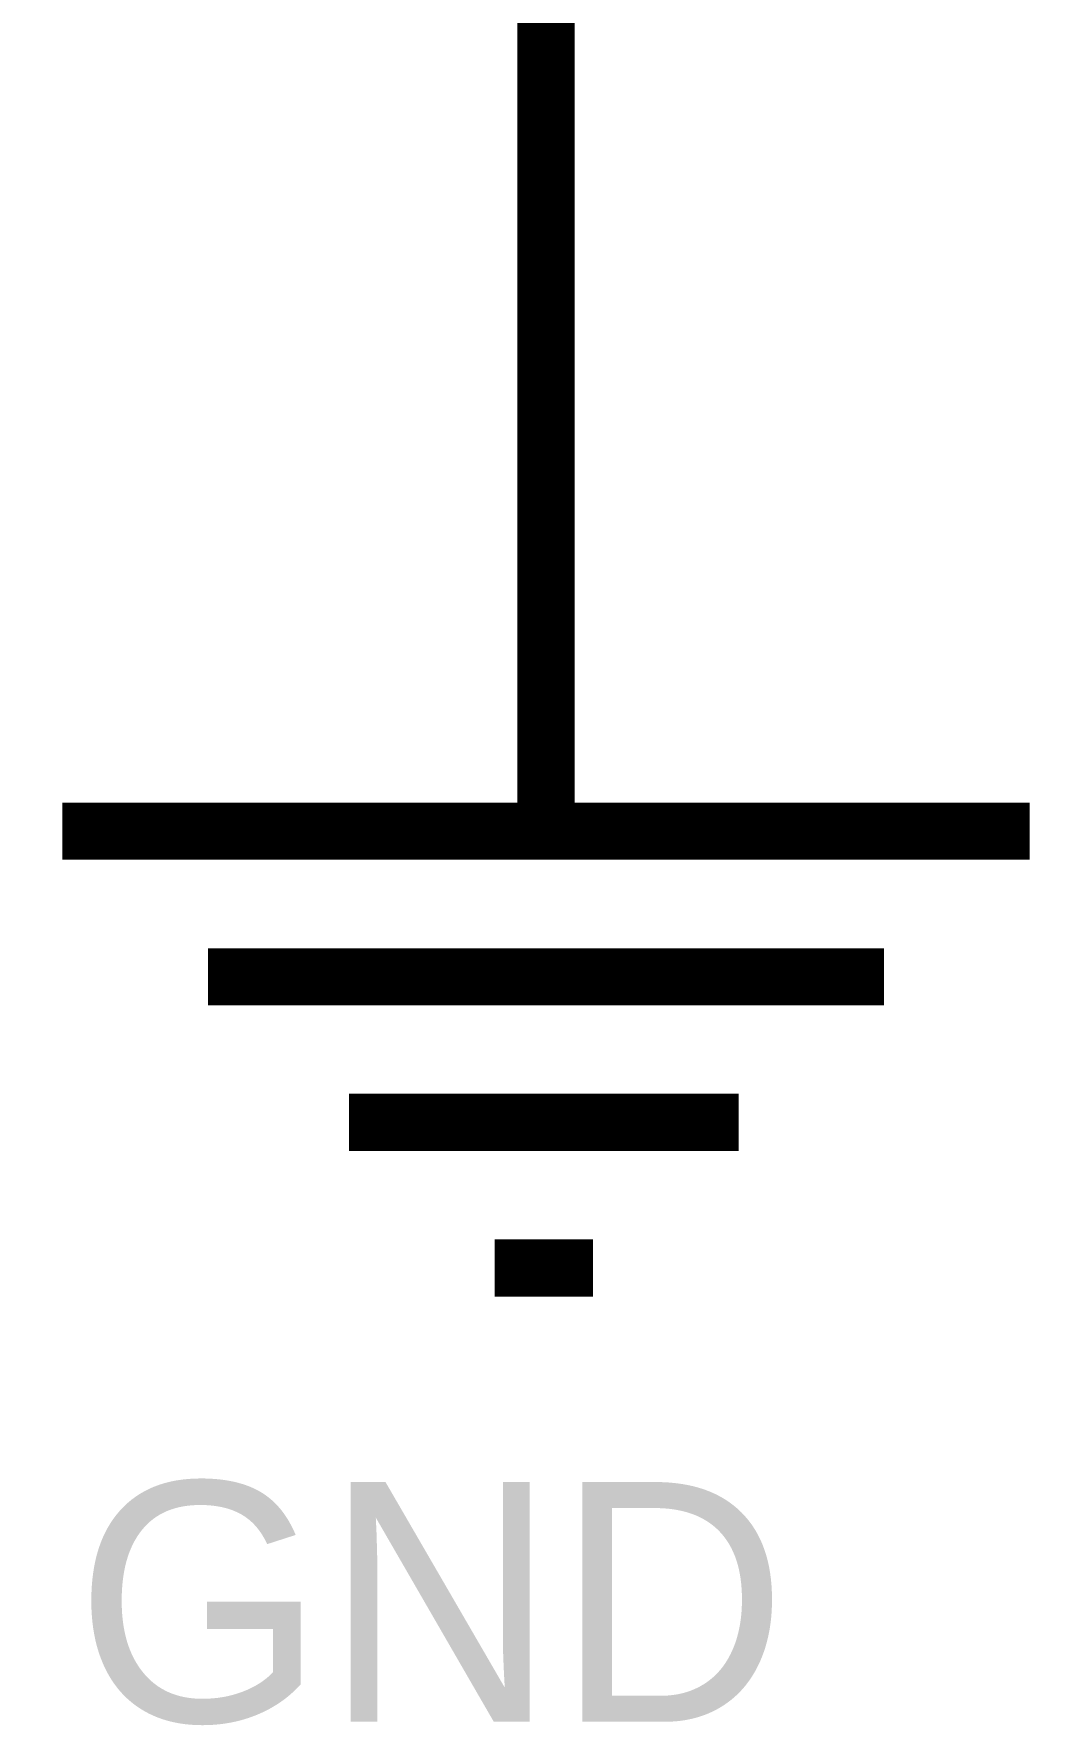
# Model space of a CAD drawing. Header units: inches. Extents: x 0 to 22.3, y 0 to 15.7.
# Drawn here: x 16.1948 to 16.4064, y 1.9158 to 2.2651 of the extents above; entities that cross this region are included whole.
import ezdxf

# ---------------------------------------------------------------- set-up
doc = ezdxf.new("R2010")
doc.units = ezdxf.units.IN
doc.header["$MEASUREMENT"] = 0
doc.layers.add('Sheet', color=255, linetype='Continuous')

msp = doc.modelspace()

# ---------------------------------------------------------------- linework, layer by layer
at = {"layer": 'Sheet'}
for points in [[(16.30064, 2.40008, 0.0118, 0.0118, 0), (16.30064, 2.30019, 0.0118, 0.0118, 0), (16.30064, 2.2003, 0.0118, 0.0118, 0)], [(16.30064, 2.2003, 0.0118, 0.0118, 0), (16.30064, 2.10041, 0.0118, 0.0118, 0)], [(16.20074, 2.10041, 0.0118, 0.0118, 0), (16.40054, 2.10041, 0.0118, 0.0118, 0)], [(16.2308, 2.07035, 0.0118, 0.0118, 0), (16.37048, 2.07035, 0.0118, 0.0118, 0)], [(16.25997, 2.04029, 0.0118, 0.0118, 0), (16.34043, 2.04029, 0.0118, 0.0118, 0)], [(16.29003, 2.01024, 0.0118, 0.0118, 0), (16.31037, 2.01024, 0.0118, 0.0118, 0)]]:
    msp.add_lwpolyline(points, format="xyseb", dxfattribs=at)

# ---------------------------------------------------------------- texts
msp.add_text('GND', height=0.049505, dxfattribs=at).set_placement((16.20339, 1.91653))

doc.saveas('drawing.dxf')
